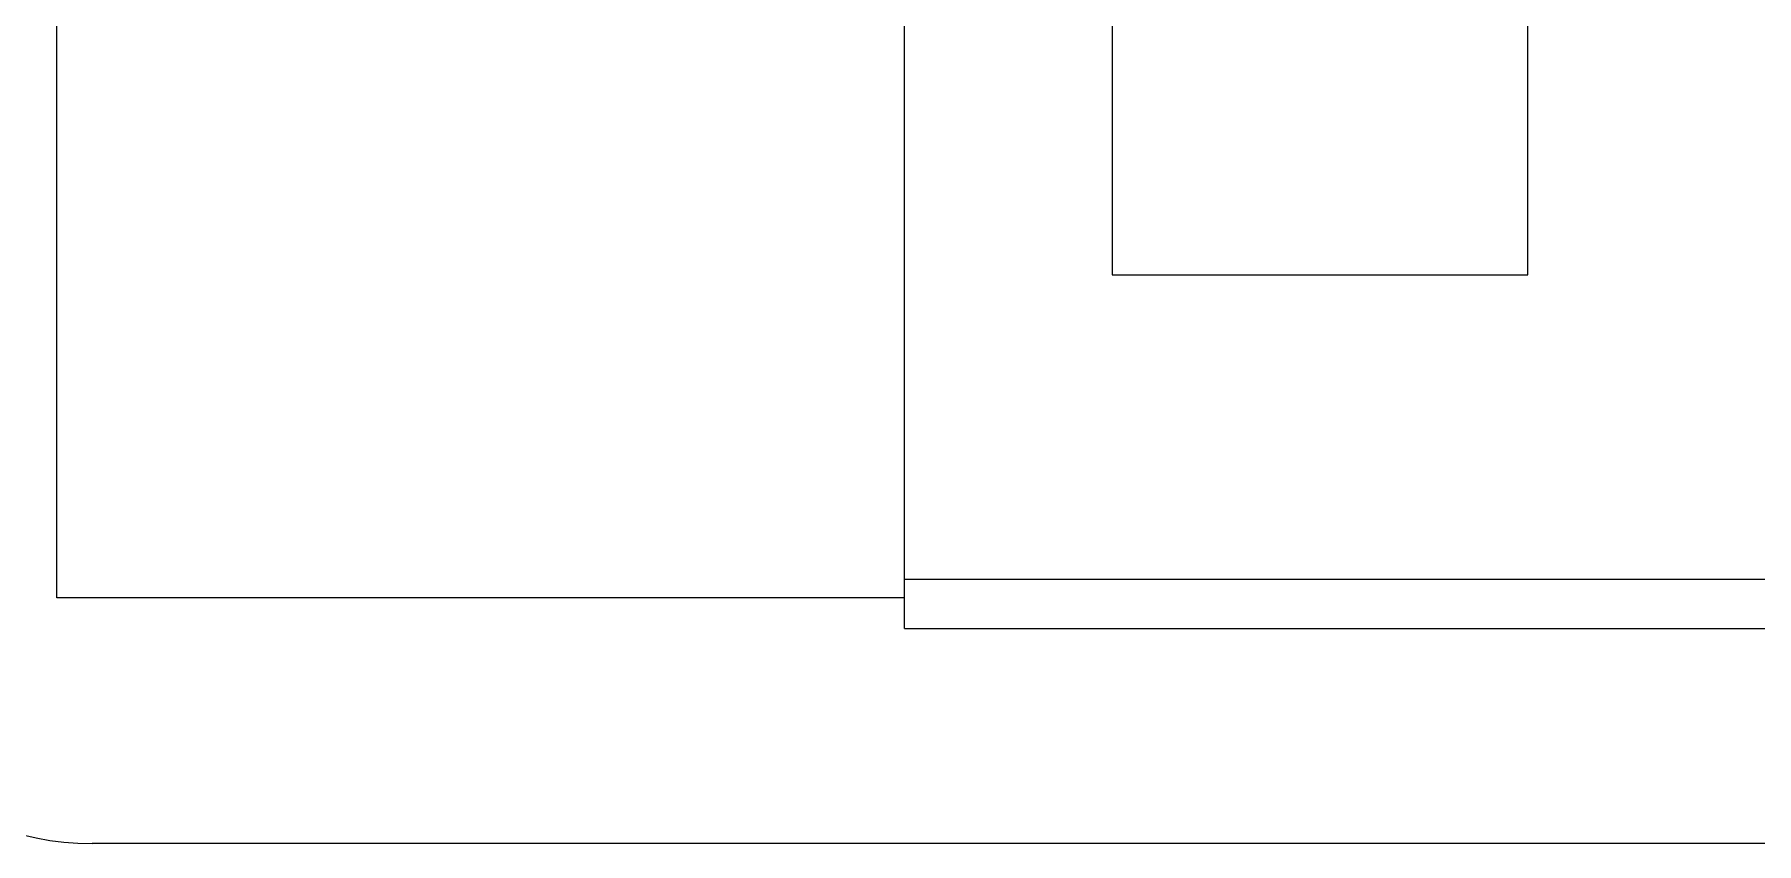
# Model space of a CAD drawing. Header units: inches. Extents: x -190 to 160, y -110 to 38.
# Drawn here: x 39.74 to 64.62, y -75.49 to -63.79 of the extents above; entities that cross this region are included whole.
import ezdxf

# ---------------------------------------------------------------- set-up
doc = ezdxf.new("R2010")
doc.units = ezdxf.units.IN
doc.header["$LTSCALE"] = 1.21
doc.header["$MEASUREMENT"] = 0
doc.layers.get('0').update_dxf_attribs({"linetype": 'CONTINUOUS'})

msp = doc.modelspace()

# ---------------------------------------------------------------- linework, layer by layer
at = {"color": 7, "linetype": 'Continuous'}
for p, q in [((40.066, -71.937), (40.066, -42.967)), ((52.311, -72.379), (52.311, -55.767)), ((55.311, -59.267), (55.311, -67.267)), ((61.311, -67.267), (61.311, -59.267)), ((55.311, -67.267), (61.311, -67.267)), ((65.041, -71.668), (52.311, -71.668)), ((52.311, -71.937), (40.066, -71.937)), ((52.311, -72.379), (65.041, -72.379)), ((144.976, -75.487), (40.576, -75.487))]:
    msp.add_line(p, q, dxfattribs=at)
msp.add_arc((40.576, -71.487), 4, 180, 270, dxfattribs=at)

doc.saveas('drawing.dxf')
